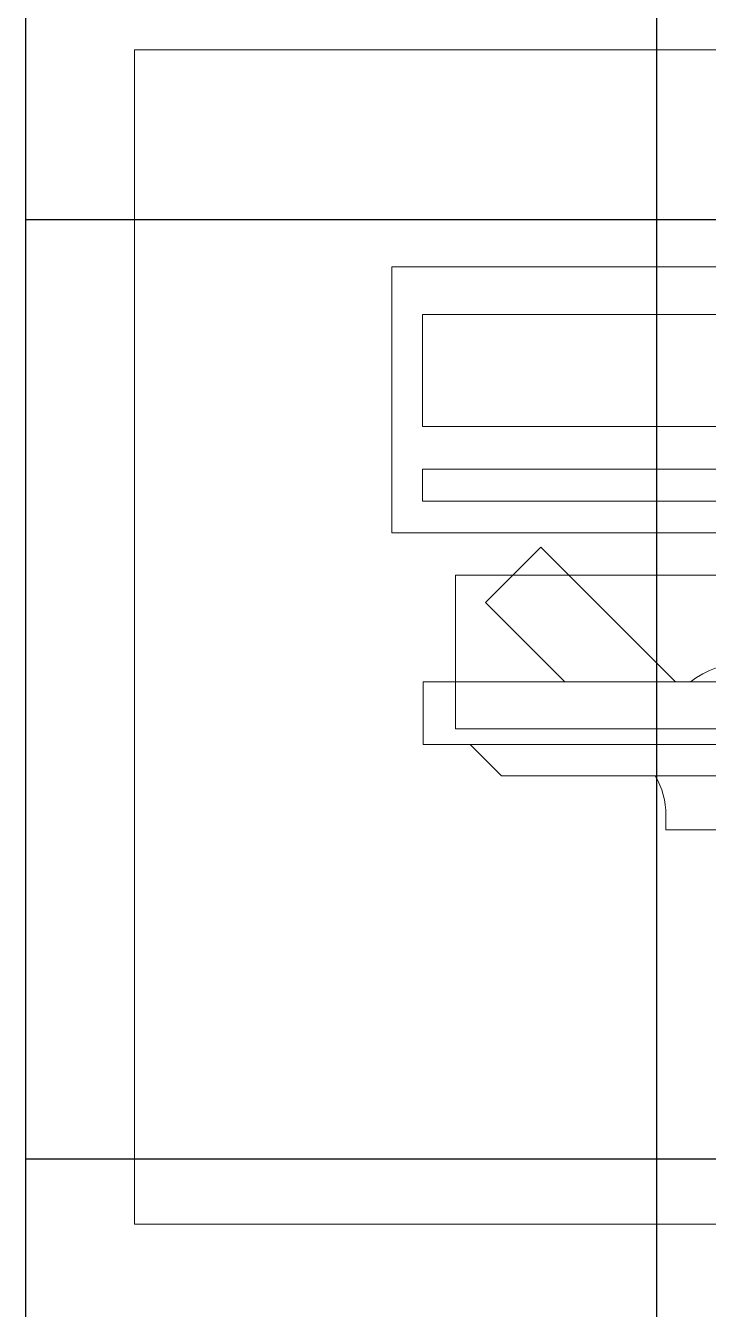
# Model space of a CAD drawing. Header units: inches. Extents: x -12418 to 472786, y -29325 to 19878.
# Drawn here: x 40997 to 41433, y -10296 to -9476 of the extents above; entities that cross this region are included whole.
import ezdxf

# ---------------------------------------------------------------- set-up
doc = ezdxf.new("R2010")
doc.units = ezdxf.units.IN
doc.header["$LTSCALE"] = 25
doc.header["$MEASUREMENT"] = 0
doc.linetypes.add('DASHDOT', pattern=[25.4, 12.7, -6.35, 0, -6.35])
doc.layers.get('0').update_dxf_attribs({"color": 8})
doc.layers.add('00-Ground Floor$0$False Ceiling', color=251, linetype='Continuous')
for name, color, linetype, lineweight in [('00-Ground Floor$0$LOADING', 253, 'Continuous', 5), ('00-Ground Floor$0$NEW Wall', 166, 'Continuous', 5), ('00-Ground Floor$0$Walls', 251, 'Continuous', 5), ('E-LITE-CLNG-CNDT', 6, 'DASHDOT', 35)]:
    doc.layers.add(name, color=color, linetype=linetype, lineweight=lineweight)

# ---------------------------------------------------------------- blocks, each defined once
blk = doc.blocks.new('*X75')
at = {"color": 0}
for p, q in [((13, 1), (13, 1)), ((13, 1), (13, 1)), ((13, 1), (13, 1)), ((13, 1), (13, 1)), ((13, 1), (13, 1)), ((13, 1), (13, 1)), ((13, 1), (13, 1)), ((13, 1), (13, 1)), ((13, 1), (13, 1)), ((13, 1), (13, 1)), ((13, 1), (13, 1)), ((13, 1), (13, 1)), ((13, 1), (13, 1)), ((13, 1), (13, 1)), ((13, 1), (13, 1)), ((13, 1), (14, 1)), ((13, 1), (14, 1)), ((13, 1), (14, 1)), ((13, 1), (13, 1)), ((13, 1), (13, 1)), ((13, 1), (13, 1)), ((13, 1), (13, 1)), ((13, 1), (13, 1)), ((13, 1), (13, 1)), ((13, 1), (13, 1)), ((13, 1), (13, 1)), ((13, 1), (13, 1)), ((13, 1), (13, 1)), ((13, 1), (13, 1)), ((13, 1), (13, 1)), ((13, 1), (13, 1)), ((13, 1), (13, 1)), ((13, 1), (13, 1)), ((13, 1), (13, 1)), ((13, 1), (13, 1)), ((13, 1), (13, 1)), ((13, 1), (13, 1)), ((13, 1), (13, 1)), ((13, 1), (13, 1)), ((13, 1), (13, 1)), ((13, 1), (13, 1)), ((13, 1), (13, 1)), ((13, 1), (13, 1)), ((13, 1), (13, 1)), ((13, 1), (13, 1)), ((13, 1), (13, 1)), ((13, 1), (13, 1)), ((13, 1), (13, 1)), ((13, 1), (13, 1)), ((13, 1), (13, 1)), ((13, 1), (13, 1)), ((13, 1), (13, 1)), ((13, 1), (13, 1)), ((13, 1), (13, 1)), ((13, 1), (13, 1)), ((13, 1), (13, 1)), ((13, 1), (13, 1)), ((13, 1), (13, 1)), ((13, 1), (13, 1)), ((13, 1), (13, 1)), ((13, 1), (13, 1)), ((13, 1), (13, 1)), ((13, 1), (13, 1)), ((13, 1), (13, 1)), ((13, 1), (13, 1)), ((13, 1), (13, 1)), ((13, 1), (13, 1)), ((13, 1), (13, 1)), ((13, 1), (13, 1)), ((13, 1), (13, 1)), ((13, 1), (13, 1)), ((13, 1), (13, 1)), ((13, 1), (13, 1)), ((13, 1), (13, 1)), ((13, 1), (13, 1)), ((13, 1), (13, 1)), ((13, 1), (13, 1)), ((13, 1), (13, 1)), ((13, 1), (13, 1)), ((13, 1), (13, 1)), ((13, 1), (13, 1)), ((13, 1), (13, 1)), ((13, 1), (13, 1)), ((13, 1), (13, 1)), ((13, 1), (13, 1)), ((13, 1), (13, 1)), ((13, 1), (13, 1)), ((13, 1), (13, 1)), ((13, 1), (13, 1)), ((13, 1), (13, 1)), ((13, 1), (13, 1)), ((13, 1), (13, 1)), ((13, 1), (13, 1)), ((13, 1), (13, 1)), ((13, 1), (13, 1)), ((13, 1), (13, 1)), ((13, 1), (13, 1)), ((13, 1), (13, 1)), ((13, 1), (13, 1)), ((13, 1), (13, 1)), ((13, 1), (13, 1)), ((13, 1), (13, 1)), ((13, 1), (13, 1)), ((13, 1), (13, 1)), ((13, 1), (13, 1)), ((13, 1), (13, 1)), ((13, 1), (13, 1)), ((13, 1), (13, 1)), ((13, 1), (13, 1)), ((13, 1), (13, 1)), ((13, 1), (13, 1)), ((13, 1), (13, 1)), ((13, 1), (13, 1)), ((13, 1), (13, 1)), ((13, 1), (13, 1)), ((13, 1), (13, 1)), ((13, 1), (13, 1)), ((13, 1), (13, 1)), ((13, 1), (13, 1)), ((13, 1), (13, 1)), ((13, 1), (13, 1)), ((13, 1), (13, 1)), ((13, 1), (13, 1)), ((13, 1), (14, 1)), ((13, 0), (13, 0)), ((13, 0), (13, 0)), ((13, 0), (13, 0)), ((13, 0), (13, 0)), ((13, 0), (13, 0)), ((13, 0), (13, 0)), ((13, 0), (13, 0)), ((13, 0), (13, 0)), ((13, 0), (13, 0)), ((13, 0), (13, 0)), ((13, 0), (13, 0)), ((13, 0), (13, 0)), ((13, 0), (13, 0)), ((13, 0), (13, 0)), ((13, 0), (13, 0)), ((13, 0), (13, 0)), ((13, 0), (13, 0)), ((13, 0), (13, 0)), ((13, 0), (13, 0)), ((13, 0), (13, 0)), ((13, 0), (13, 0)), ((13, 0), (13, 0)), ((13, 0), (13, 0)), ((13, 0), (13, 0)), ((13, 0), (13, 0)), ((13, 0), (13, 0)), ((13, 0), (13, 0)), ((13, 0), (13, 0)), ((13, 0), (13, 0)), ((13, 0), (13, 0)), ((13, 0), (13, 0)), ((13, 0), (13, 0)), ((13, 0), (13, 0)), ((13, 0), (13, 0)), ((13, 0), (13, 0)), ((13, 0), (13, 0)), ((13, 0), (13, 0)), ((13, 0), (13, 0)), ((13, 0), (13, 0)), ((13, 0), (13, 0)), ((13, 0), (13, 0)), ((13, 0), (13, 0)), ((13, 0), (13, 0)), ((13, 0), (13, 0)), ((13, 0), (13, 0)), ((13, 0), (13, 0)), ((13, 0), (13, 0)), ((13, 0), (13, 0)), ((13, 0), (14, 0)), ((13, 0), (14, 0)), ((13, 0), (13, 0)), ((13, 0), (14, 0)), ((14, 1), (14, 1)), ((14, 1), (14, 1)), ((14, 1), (14, 1)), ((14, 1), (14, 1)), ((14, 1), (14, 1)), ((14, 1), (14, 1)), ((14, 1), (14, 1)), ((14, 1), (14, 1)), ((14, 1), (14, 1)), ((14, 1), (14, 1)), ((14, 1), (14, 1)), ((14, 1), (14, 1)), ((14, 1), (14, 1)), ((14, 1), (14, 1)), ((14, 1), (14, 1)), ((14, 1), (14, 1)), ((14, 1), (14, 1)), ((14, 1), (14, 1)), ((14, 1), (14, 1)), ((14, 1), (14, 1)), ((14, 1), (14, 1)), ((14, 1), (14, 1)), ((14, 1), (14, 1)), ((14, 1), (14, 1)), ((14, 1), (14, 1)), ((14, 1), (14, 1)), ((14, 1), (14, 1)), ((14, 1), (14, 1)), ((14, 1), (14, 1)), ((14, 1), (14, 1)), ((14, 1), (14, 1)), ((14, 1), (14, 1)), ((14, 1), (14, 1)), ((14, 1), (14, 1)), ((14, 1), (14, 1)), ((14, 1), (14, 1)), ((14, 1), (14, 1)), ((14, 1), (14, 1)), ((14, 1), (14, 1)), ((14, 1), (14, 1)), ((14, 1), (14, 1)), ((14, 1), (14, 1)), ((14, 1), (14, 1)), ((14, 1), (14, 1)), ((14, 1), (14, 1)), ((14, 1), (14, 1)), ((14, 1), (14, 1)), ((14, 1), (14, 1)), ((14, 1), (14, 1)), ((14, 1), (14, 1)), ((14, 1), (14, 1)), ((14, 1), (14, 1)), ((14, 1), (14, 1)), ((14, 1), (14, 1)), ((14, 1), (14, 1)), ((14, 1), (14, 1)), ((14, 1), (14, 1)), ((14, 1), (14, 1)), ((14, 1), (14, 1)), ((14, 1), (14, 1)), ((14, 1), (14, 1)), ((14, 1), (14, 1)), ((14, 1), (14, 1)), ((14, 1), (14, 1)), ((14, 1), (14, 1)), ((14, 1), (14, 1)), ((14, 1), (14, 1)), ((14, 1), (14, 1)), ((14, 1), (14, 1)), ((14, 1), (14, 1)), ((14, 1), (14, 1)), ((14, 1), (14, 1)), ((14, 1), (14, 1)), ((14, 1), (14, 1)), ((14, 1), (14, 1)), ((14, 1), (14, 1)), ((14, 1), (14, 1)), ((14, 1), (14, 1)), ((14, 1), (14, 1)), ((14, 1), (14, 1)), ((14, 1), (14, 1)), ((14, 1), (14, 1)), ((14, 1), (14, 1)), ((14, 1), (14, 1)), ((14, 1), (14, 1)), ((14, 1), (14, 1)), ((14, 1), (14, 1)), ((14, 1), (14, 1)), ((14, 1), (14, 1)), ((14, 1), (14, 1)), ((14, 1), (14, 1)), ((14, 1), (14, 1)), ((14, 1), (14, 1)), ((14, 1), (14, 1)), ((14, 0), (14, 0)), ((14, 0), (14, 0)), ((14, 0), (14, 0)), ((14, 0), (14, 0)), ((14, 0), (14, 0)), ((14, 0), (14, 0)), ((14, 0), (14, 0)), ((14, 0), (14, 0)), ((14, 0), (14, 0)), ((14, 0), (14, 0)), ((14, 0), (14, 0)), ((14, 0), (14, 0)), ((14, 0), (14, 0)), ((14, 0), (14, 0)), ((14, 0), (14, 0)), ((14, 0), (14, 0)), ((14, 0), (14, 0)), ((14, 0), (14, 0)), ((14, 0), (14, 0)), ((14, 0), (14, 0)), ((14, 0), (14, 0)), ((14, 0), (14, 0)), ((14, 0), (14, 0)), ((14, 0), (14, 0)), ((14, 0), (14, 0)), ((14, 0), (14, 0)), ((14, 0), (14, 0)), ((14, 0), (14, 0)), ((14, 0), (14, 0)), ((14, 0), (14, 0)), ((14, 0), (14, 0)), ((14, 0), (14, 0)), ((14, 0), (14, 0)), ((14, 0), (14, 0)), ((14, 0), (14, 0)), ((14, 0), (14, 0)), ((14, 0), (14, 0)), ((14, 0), (14, 0)), ((14, 0), (14, 0)), ((14, 0), (14, 0)), ((14, 0), (14, 0)), ((14, 0), (14, 0)), ((14, 0), (14, 0)), ((14, 0), (14, 0)), ((14, 0), (14, 0)), ((14, 0), (14, 0)), ((14, 0), (14, 0)), ((14, 0), (14, 0)), ((13, 0), (13, 0)), ((13, 0), (14, 0)), ((13, 0), (13, 0)), ((13, 0), (14, 0)), ((13, 0), (13, 0)), ((13, 0), (14, 0)), ((13, 0), (13, 0)), ((13, 0), (13, 0)), ((13, 0), (13, 0)), ((13, 0), (13, 0)), ((13, 0), (14, 0)), ((13, 0), (13, 0)), ((13, 0), (14, 0)), ((13, 0), (13, 0)), ((13, 0), (14, 0)), ((13, 0), (13, 0)), ((13, 0), (14, 0)), ((13, 0), (13, 0)), ((13, 0), (14, 0)), ((13, 0), (13, 0)), ((13, 0), (14, 0)), ((13, 0), (13, 0)), ((13, 0), (14, 0)), ((13, 0), (13, 0)), ((13, 0), (13, 0)), ((13, 0), (13, 0)), ((13, 0), (14, 0)), ((13, 0), (13, 0)), ((13, 0), (14, 0)), ((13, 0), (13, 0)), ((13, 0), (14, 0)), ((13, 0), (13, 0)), ((13, 0), (14, 0)), ((13, 0), (13, 0)), ((13, 0), (13, 0)), ((13, 0), (13, 0)), ((13, 0), (13, 0)), ((13, 0), (13, 0)), ((13, 0), (13, 0)), ((13, 0), (13, 0)), ((13, 0), (13, 0)), ((13, 0), (13, 0)), ((13, 0), (13, 0)), ((13, 0), (13, 0)), ((13, 0), (13, 0)), ((13, 0), (13, 0)), ((13, 0), (13, 0)), ((13, 0), (13, 0)), ((13, 0), (13, 0)), ((13, 0), (13, 0)), ((13, 0), (13, 0)), ((13, 0), (13, 0)), ((13, 0), (13, 0)), ((13, 0), (13, 0)), ((13, 0), (13, 0)), ((13, 0), (13, 0)), ((13, 0), (13, 0)), ((13, 0), (13, 0)), ((13, 0), (13, 0)), ((13, 0), (13, 0)), ((13, 0), (13, 0)), ((13, 0), (13, 0)), ((13, 0), (13, 0)), ((13, 0), (13, 0)), ((13, -1), (13, -1)), ((13, -1), (13, -1)), ((13, -1), (13, -1)), ((13, -1), (13, -1)), ((13, -1), (13, -1)), ((13, -1), (14, -1)), ((13, -1), (13, -1)), ((14, 0), (14, 0)), ((14, 0), (14, 0)), ((14, 0), (14, 0)), ((14, 0), (14, 0)), ((14, 0), (14, 0)), ((14, 0), (14, 0)), ((14, 0), (14, 0)), ((14, 0), (14, 0)), ((14, 0), (14, 0)), ((14, 0), (14, 0)), ((14, 0), (14, 0)), ((14, 0), (14, 0)), ((14, 0), (14, 0)), ((14, 0), (14, 0)), ((14, 0), (14, 0)), ((13, 0), (14, 0)), ((14, 0), (14, 0)), ((14, 0), (14, 0)), ((14, 0), (14, 0)), ((14, 0), (14, 0)), ((14, 0), (14, 0)), ((14, 0), (14, 0)), ((14, 0), (14, 0)), ((14, 0), (14, 0)), ((14, 0), (14, 0)), ((14, 0), (14, 0)), ((14, 0), (14, 0)), ((14, 0), (14, 0)), ((14, 0), (14, 0)), ((14, 0), (14, 0)), ((14, 0), (14, 0)), ((14, 0), (14, 0)), ((14, 0), (14, 0)), ((14, 0), (14, 0)), ((14, 0), (14, 0)), ((14, 0), (14, 0)), ((14, 0), (14, 0)), ((14, 0), (14, 0)), ((14, 0), (14, 0)), ((14, 0), (14, 0)), ((14, 0), (14, 0)), ((14, 0), (14, 0)), ((14, 0), (14, 0)), ((14, 0), (14, 0)), ((14, 0), (14, 0)), ((14, 0), (14, 0)), ((14, 0), (14, 0)), ((14, 0), (14, 0)), ((14, 0), (14, 0)), ((14, 0), (14, 0)), ((14, -1), (14, -1)), ((14, -1), (14, -1)), ((14, -1), (14, -1)), ((14, -1), (14, -1)), ((14, -1), (14, -1))]:
    blk.add_line(p, q, dxfattribs=at)
blk = doc.blocks.new('*X74')
at = {"color": 0}
for p, q in [((5, 3), (5, 3)), ((5, 3), (5, 3)), ((5, 3), (5, 3)), ((5, 3), (5, 3)), ((5, 3), (5, 3)), ((5, 3), (5, 3)), ((5, 3), (5, 3)), ((5, 3), (5, 3)), ((5, 3), (5, 3)), ((5, 3), (5, 3)), ((5, 3), (5, 3)), ((5, 3), (5, 3)), ((5, 3), (5, 3)), ((5, 3), (5, 3)), ((5, 3), (5, 3)), ((5, 3), (5, 3)), ((5, 3), (5, 3)), ((5, 3), (5, 3)), ((5, 3), (5, 3)), ((5, 3), (5, 3)), ((5, 3), (5, 3)), ((5, 3), (5, 3)), ((5, 3), (5, 3)), ((5, 3), (5, 3)), ((5, 3), (5, 3)), ((5, 3), (5, 3)), ((5, 3), (5, 3)), ((5, 3), (5, 3)), ((5, 3), (5, 3)), ((5, 3), (5, 3)), ((5, 3), (5, 3)), ((5, 3), (5, 3)), ((5, 3), (5, 3)), ((5, 3), (5, 3)), ((5, 3), (5, 3)), ((5, 3), (5, 3)), ((5, 3), (5, 3)), ((5, 3), (5, 3)), ((5, 3), (5, 3)), ((5, 3), (5, 3)), ((5, 3), (5, 3)), ((5, 3), (5, 3)), ((5, 3), (5, 3)), ((5, 3), (5, 3)), ((5, 3), (5, 3)), ((5, 3), (5, 3)), ((5, 3), (5, 3)), ((5, 3), (5, 3)), ((5, 3), (5, 3)), ((5, 3), (5, 3)), ((5, 3), (5, 3)), ((5, 3), (5, 3)), ((5, 3), (5, 3)), ((5, 3), (5, 3)), ((5, 3), (5, 3)), ((5, 3), (5, 3)), ((5, 3), (5, 3)), ((5, 3), (5, 3)), ((5, 3), (5, 3)), ((5, 3), (5, 3)), ((5, 3), (5, 3)), ((5, 3), (5, 3)), ((5, 3), (5, 3)), ((5, 3), (5, 3)), ((5, 3), (5, 3)), ((5, 3), (5, 3)), ((6, 3), (5, 3)), ((5, 3), (5, 3)), ((6, 3), (5, 3)), ((5, 3), (5, 3)), ((6, 3), (5, 3)), ((5, 3), (5, 3)), ((6, 3), (5, 3)), ((5, 3), (5, 3)), ((5, 3), (5, 3)), ((5, 3), (5, 3)), ((5, 3), (5, 3)), ((5, 3), (5, 3)), ((5, 3), (5, 3)), ((5, 3), (5, 3)), ((5, 3), (5, 3)), ((5, 3), (5, 3)), ((5, 3), (5, 3)), ((5, 3), (5, 3)), ((5, 3), (5, 3)), ((5, 3), (5, 3)), ((5, 3), (5, 3)), ((5, 3), (5, 3)), ((5, 3), (5, 3)), ((5, 3), (5, 3)), ((5, 3), (5, 3)), ((5, 3), (5, 3)), ((5, 3), (5, 3)), ((5, 3), (5, 3)), ((5, 3), (5, 3)), ((5, 3), (5, 3)), ((6, 3), (6, 3)), ((6, 3), (6, 3)), ((6, 3), (6, 3)), ((6, 3), (6, 3)), ((6, 3), (6, 3)), ((6, 3), (6, 3)), ((6, 3), (6, 3)), ((6, 3), (6, 3)), ((6, 3), (6, 3)), ((6, 3), (6, 3)), ((6, 3), (6, 3)), ((6, 3), (6, 3)), ((6, 3), (6, 3)), ((6, 3), (6, 3)), ((6, 3), (6, 3)), ((6, 3), (6, 3)), ((6, 3), (6, 3)), ((6, 3), (6, 3)), ((6, 3), (6, 3)), ((6, 3), (6, 3)), ((6, 3), (6, 3)), ((6, 3), (6, 3)), ((6, 3), (6, 3)), ((6, 3), (6, 3)), ((6, 3), (6, 3)), ((6, 3), (6, 3)), ((6, 3), (6, 3)), ((6, 3), (6, 3)), ((6, 3), (6, 3)), ((6, 3), (6, 3)), ((6, 3), (6, 3)), ((6, 3), (6, 3)), ((6, 3), (6, 3)), ((6, 3), (6, 3)), ((6, 3), (6, 3)), ((6, 3), (6, 3)), ((6, 3), (6, 3)), ((6, 3), (6, 3)), ((6, 3), (6, 3)), ((6, 3), (6, 3)), ((6, 3), (6, 3)), ((6, 3), (6, 3)), ((6, 3), (6, 3)), ((6, 3), (6, 3)), ((6, 3), (6, 3)), ((6, 3), (6, 3)), ((6, 3), (6, 3)), ((6, 3), (6, 3)), ((6, 3), (6, 3)), ((6, 3), (6, 3)), ((6, 3), (6, 3)), ((6, 3), (6, 3)), ((6, 3), (6, 3)), ((6, 3), (6, 3)), ((6, 3), (6, 3)), ((6, 3), (6, 3)), ((6, 3), (6, 3)), ((6, 3), (6, 3)), ((6, 3), (6, 3)), ((6, 3), (6, 3)), ((6, 3), (6, 3)), ((6, 3), (6, 3)), ((6, 3), (6, 3)), ((6, 3), (6, 3)), ((6, 3), (6, 3)), ((6, 3), (6, 3)), ((6, 3), (6, 3)), ((6, 3), (6, 3)), ((6, 3), (6, 3)), ((6, 3), (6, 3)), ((6, 3), (6, 3)), ((6, 3), (6, 3)), ((6, 3), (6, 3)), ((6, 3), (6, 3)), ((6, 3), (6, 3)), ((6, 3), (6, 3)), ((6, 3), (6, 3)), ((6, 3), (6, 3)), ((6, 3), (6, 3)), ((6, 3), (6, 3)), ((6, 3), (6, 3)), ((6, 3), (6, 3)), ((6, 3), (6, 3)), ((6, 3), (6, 3)), ((6, 3), (6, 3)), ((6, 3), (6, 3)), ((6, 3), (6, 3)), ((6, 3), (6, 3)), ((6, 3), (6, 3)), ((6, 3), (6, 3)), ((6, 3), (6, 3)), ((6, 3), (6, 3)), ((6, 3), (6, 3)), ((6, 3), (6, 3)), ((6, 3), (6, 3)), ((6, 3), (6, 3)), ((6, 3), (6, 3)), ((6, 3), (6, 3)), ((6, 3), (6, 3)), ((6, 3), (6, 3)), ((6, 3), (6, 3)), ((6, 3), (6, 3)), ((6, 3), (6, 3)), ((6, 3), (6, 3)), ((6, 3), (6, 3)), ((6, 3), (6, 3)), ((6, 3), (6, 3)), ((6, 3), (6, 3)), ((6, 3), (6, 3)), ((6, 3), (6, 3)), ((6, 3), (6, 3)), ((6, 3), (6, 3)), ((6, 3), (6, 3)), ((6, 3), (6, 3)), ((6, 3), (6, 3)), ((6, 3), (6, 3)), ((6, 3), (6, 3)), ((6, 3), (6, 3)), ((6, 3), (6, 3)), ((6, 3), (6, 3)), ((6, 3), (6, 3)), ((6, 3), (6, 3)), ((6, 3), (6, 3)), ((6, 3), (6, 3)), ((6, 3), (6, 3)), ((6, 3), (6, 3)), ((6, 3), (6, 3)), ((6, 3), (6, 3)), ((6, 3), (6, 3)), ((6, 3), (6, 3)), ((6, 3), (6, 3)), ((6, 3), (6, 3)), ((6, 3), (6, 3)), ((6, 3), (6, 3)), ((6, 3), (6, 3)), ((6, 3), (6, 3)), ((6, 3), (6, 3)), ((6, 3), (6, 3)), ((6, 3), (6, 3)), ((6, 3), (6, 3)), ((6, 3), (6, 3)), ((6, 3), (6, 3)), ((6, 3), (6, 3)), ((6, 3), (6, 3)), ((6, 3), (6, 3)), ((6, 3), (6, 3)), ((6, 3), (6, 3)), ((6, 3), (6, 3)), ((6, 3), (6, 3)), ((6, 3), (6, 3)), ((6, 3), (6, 3)), ((6, 3), (6, 3)), ((6, 3), (6, 3)), ((6, 3), (6, 3)), ((6, 3), (6, 3)), ((6, 3), (6, 3)), ((6, 3), (6, 3)), ((6, 3), (6, 3)), ((6, 3), (6, 3)), ((6, 3), (6, 3)), ((6, 3), (6, 3)), ((6, 3), (6, 3)), ((6, 3), (6, 3)), ((6, 3), (6, 3)), ((6, 3), (6, 3)), ((6, 3), (6, 3)), ((6, 3), (6, 3)), ((6, 3), (6, 3)), ((6, 3), (6, 3)), ((6, 3), (6, 3)), ((6, 3), (6, 3)), ((6, 3), (6, 3)), ((6, 3), (6, 3)), ((6, 3), (6, 3)), ((6, 3), (6, 3)), ((6, 3), (6, 3)), ((6, 3), (6, 3)), ((6, 3), (6, 3)), ((6, 3), (6, 3)), ((6, 3), (6, 3)), ((6, 3), (6, 3)), ((6, 3), (6, 3)), ((6, 3), (6, 3)), ((6, 3), (6, 3)), ((6, 3), (6, 3)), ((6, 3), (6, 3)), ((6, 3), (6, 3)), ((6, 3), (6, 3)), ((6, 3), (6, 3)), ((6, 3), (6, 3)), ((6, 3), (6, 3)), ((6, 3), (6, 3)), ((6, 3), (6, 3)), ((6, 3), (6, 3)), ((6, 3), (6, 3)), ((6, 3), (6, 3)), ((6, 3), (6, 3)), ((6, 3), (6, 3)), ((6, 3), (6, 3)), ((6, 3), (6, 3)), ((6, 3), (6, 3)), ((6, 3), (6, 3)), ((6, 3), (6, 3)), ((6, 3), (6, 3)), ((6, 3), (5, 3)), ((6, 3), (5, 3)), ((6, 3), (5, 3)), ((6, 3), (5, 3)), ((6, 3), (5, 3)), ((6, 3), (6, 3)), ((6, 3), (6, 3)), ((6, 3), (6, 3)), ((6, 3), (6, 3)), ((6, 3), (6, 3)), ((6, 3), (6, 3)), ((6, 3), (6, 3)), ((6, 3), (6, 3)), ((6, 3), (6, 3)), ((6, 3), (6, 3)), ((6, 3), (6, 3)), ((6, 3), (6, 3)), ((6, 3), (6, 3)), ((6, 3), (6, 3)), ((6, 3), (6, 3)), ((6, 3), (6, 3)), ((6, 3), (6, 3)), ((6, 3), (6, 3)), ((6, 3), (6, 3)), ((6, 3), (6, 3)), ((6, 3), (6, 3)), ((6, 3), (6, 3)), ((6, 3), (6, 3)), ((6, 3), (6, 3)), ((6, 3), (6, 3)), ((6, 3), (6, 3)), ((6, 3), (6, 3)), ((6, 3), (6, 3)), ((6, 3), (6, 3)), ((6, 3), (6, 3)), ((6, 3), (6, 3)), ((6, 3), (6, 3)), ((6, 3), (6, 3)), ((6, 3), (6, 3)), ((6, 3), (6, 3)), ((6, 3), (6, 3)), ((6, 3), (6, 3)), ((6, 3), (6, 3)), ((6, 3), (6, 3)), ((6, 3), (6, 3)), ((6, 3), (6, 3)), ((6, 3), (6, 3)), ((6, 3), (6, 3)), ((6, 3), (6, 3)), ((6, 3), (6, 3)), ((6, 3), (6, 3)), ((6, 3), (6, 3)), ((6, 3), (6, 3)), ((6, 3), (6, 3)), ((6, 3), (6, 3)), ((6, 3), (6, 3)), ((6, 3), (6, 3)), ((6, 3), (6, 3)), ((6, 3), (6, 3)), ((6, 3), (6, 3)), ((6, 3), (6, 3)), ((6, 3), (6, 3)), ((6, 3), (6, 3)), ((6, 3), (6, 3)), ((6, 3), (6, 3)), ((6, 3), (6, 3)), ((6, 3), (6, 3)), ((6, 3), (6, 3)), ((6, 3), (6, 3)), ((6, 3), (6, 3)), ((6, 3), (6, 3)), ((6, 3), (6, 3)), ((6, 3), (6, 3)), ((6, 3), (6, 3)), ((6, 3), (6, 3)), ((6, 3), (6, 3)), ((6, 3), (6, 3)), ((6, 3), (6, 3)), ((6, 3), (6, 3)), ((6, 3), (6, 3)), ((6, 3), (6, 3)), ((6, 3), (6, 3)), ((6, 3), (6, 3)), ((6, 3), (6, 3)), ((6, 3), (6, 3)), ((6, 3), (6, 3)), ((6, 3), (6, 3)), ((6, 3), (6, 3)), ((6, 3), (6, 3)), ((6, 3), (6, 3)), ((6, 3), (6, 3)), ((6, 3), (6, 3)), ((6, 3), (6, 3)), ((6, 3), (6, 3)), ((6, 3), (6, 3)), ((6, 3), (6, 3)), ((6, 3), (6, 3)), ((6, 3), (6, 3)), ((6, 3), (6, 3)), ((6, 3), (6, 3)), ((6, 3), (6, 3)), ((6, 3), (6, 3)), ((6, 3), (6, 3)), ((6, 3), (6, 3)), ((6, 3), (6, 3)), ((6, 3), (6, 3)), ((6, 3), (6, 3)), ((6, 3), (6, 3)), ((6, 3), (6, 3)), ((6, 3), (6, 3)), ((6, 3), (6, 3)), ((6, 3), (6, 3)), ((6, 3), (6, 3)), ((6, 3), (6, 3)), ((6, 3), (6, 3)), ((6, 3), (6, 3)), ((6, 3), (6, 3)), ((6, 3), (6, 3)), ((6, 3), (6, 3)), ((6, 3), (6, 3)), ((6, 3), (6, 3)), ((6, 3), (6, 3)), ((6, 3), (6, 3)), ((6, 3), (6, 3)), ((6, 3), (6, 3)), ((6, 3), (6, 3)), ((6, 3), (6, 3)), ((6, 3), (6, 3)), ((6, 3), (6, 3)), ((6, 3), (6, 3)), ((6, 3), (6, 3)), ((6, 3), (6, 3)), ((6, 3), (6, 3)), ((6, 3), (6, 3)), ((6, 3), (6, 3)), ((6, 3), (6, 3)), ((6, 3), (6, 3)), ((6, 3), (6, 3)), ((6, 3), (6, 3)), ((6, 3), (6, 3)), ((6, 3), (6, 3)), ((6, 3), (6, 3)), ((6, 3), (6, 3)), ((6, 3), (6, 3)), ((6, 3), (6, 3)), ((6, 3), (6, 3)), ((6, 3), (6, 3)), ((6, 3), (6, 3)), ((6, 3), (6, 3)), ((6, 3), (6, 3)), ((6, 3), (6, 3)), ((6, 3), (6, 3)), ((6, 3), (6, 3)), ((6, 3), (6, 3)), ((6, 3), (6, 3)), ((6, 3), (6, 3)), ((6, 3), (6, 3)), ((6, 3), (6, 3)), ((6, 3), (6, 3)), ((6, 3), (6, 3)), ((6, 3), (6, 3)), ((6, 3), (6, 3)), ((6, 3), (6, 3)), ((6, 3), (6, 3)), ((6, 3), (6, 3)), ((6, 3), (6, 3)), ((6, 3), (6, 3)), ((6, 3), (6, 3)), ((6, 3), (6, 3)), ((6, 3), (6, 3)), ((6, 3), (6, 3)), ((6, 3), (6, 3)), ((6, 3), (6, 3)), ((6, 3), (6, 3)), ((6, 3), (6, 3)), ((6, 3), (6, 3)), ((6, 3), (6, 3)), ((6, 3), (6, 3)), ((6, 3), (6, 3)), ((6, 3), (6, 3)), ((6, 3), (6, 3)), ((6, 3), (6, 3)), ((6, 3), (6, 3)), ((6, 3), (6, 3)), ((6, 3), (6, 3)), ((6, 3), (6, 3)), ((6, 3), (6, 3)), ((6, 3), (6, 3)), ((6, 3), (6, 3)), ((6, 3), (6, 3)), ((6, 3), (6, 3)), ((6, 3), (6, 3)), ((6, 3), (6, 3)), ((6, 3), (6, 3)), ((6, 3), (6, 3)), ((6, 3), (6, 3)), ((6, 3), (6, 3)), ((6, 3), (6, 3)), ((6, 3), (6, 3)), ((6, 3), (6, 3)), ((6, 3), (6, 3)), ((6, 3), (6, 3)), ((6, 3), (6, 3)), ((6, 3), (6, 3)), ((6, 3), (6, 3)), ((6, 3), (6, 3)), ((6, 3), (6, 3)), ((6, 3), (6, 3)), ((6, 3), (6, 3)), ((6, 3), (6, 3)), ((6, 3), (6, 3)), ((6, 3), (6, 3)), ((6, 3), (6, 3)), ((6, 3), (6, 3)), ((6, 3), (6, 3)), ((6, 3), (6, 3)), ((6, 3), (6, 3)), ((6, 3), (6, 3)), ((6, 3), (6, 3)), ((6, 3), (6, 3)), ((6, 3), (6, 3)), ((6, 3), (6, 3)), ((6, 3), (6, 3)), ((6, 3), (6, 3)), ((6, 3), (6, 3)), ((6, 3), (6, 3)), ((6, 3), (6, 3)), ((6, 3), (6, 3)), ((6, 3), (6, 3)), ((6, 3), (6, 3)), ((6, 3), (6, 3)), ((6, 3), (6, 3)), ((6, 3), (6, 3)), ((6, 3), (6, 3)), ((6, 3), (6, 3)), ((6, 3), (6, 3)), ((6, 3), (6, 3)), ((6, 3), (6, 3)), ((6, 3), (6, 3)), ((6, 3), (6, 3)), ((6, 3), (6, 3)), ((6, 3), (6, 3)), ((6, 3), (6, 3)), ((6, 3), (6, 3)), ((6, 3), (6, 3)), ((6, 3), (6, 3)), ((6, 3), (6, 3)), ((6, 3), (6, 3)), ((6, 3), (6, 3)), ((6, 3), (6, 3)), ((6, 3), (6, 3)), ((6, 3), (6, 3)), ((6, 3), (6, 3)), ((6, 3), (6, 3)), ((6, 3), (6, 3)), ((6, 3), (6, 3)), ((6, 3), (6, 3)), ((6, 3), (6, 3)), ((6, 3), (6, 3)), ((6, 3), (6, 3)), ((6, 3), (6, 3)), ((6, 3), (6, 3)), ((6, 3), (6, 3)), ((6, 3), (6, 3)), ((6, 3), (6, 3)), ((6, 3), (6, 3)), ((6, 3), (6, 3)), ((6, 3), (6, 3)), ((6, 3), (6, 3)), ((6, 3), (6, 3)), ((6, 3), (6, 3)), ((6, 3), (6, 3)), ((6, 3), (6, 3)), ((6, 3), (6, 3)), ((6, 3), (6, 3)), ((6, 3), (6, 3)), ((6, 3), (6, 3)), ((6, 3), (6, 3)), ((6, 3), (6, 3)), ((6, 3), (6, 3)), ((6, 3), (6, 3)), ((6, 3), (6, 3)), ((6, 3), (6, 3)), ((6, 3), (6, 3)), ((6, 3), (6, 3)), ((6, 3), (6, 3)), ((6, 3), (6, 3)), ((6, 3), (6, 3)), ((6, 3), (6, 3)), ((6, 3), (6, 3)), ((6, 3), (6, 3)), ((6, 3), (6, 3)), ((6, 3), (6, 3)), ((6, 3), (6, 3)), ((6, 3), (6, 3)), ((6, 3), (6, 3)), ((6, 3), (6, 3)), ((6, 3), (6, 3)), ((6, 3), (6, 3)), ((6, 3), (6, 3)), ((6, 3), (6, 3)), ((6, 3), (6, 3)), ((6, 3), (6, 3)), ((6, 3), (6, 3)), ((6, 3), (6, 3)), ((6, 3), (6, 3)), ((6, 3), (6, 3)), ((6, 3), (6, 3)), ((6, 3), (6, 3)), ((6, 3), (6, 3)), ((6, 3), (6, 3)), ((6, 3), (6, 3)), ((6, 3), (6, 3)), ((6, 3), (6, 3)), ((6, 3), (6, 3)), ((6, 3), (6, 3)), ((6, 3), (6, 3)), ((6, 3), (6, 3)), ((6, 3), (6, 3)), ((6, 3), (6, 3)), ((6, 3), (6, 3)), ((6, 3), (6, 3))]:
    blk.add_line(p, q, dxfattribs=at)
blk = doc.blocks.new('00-Ground Floor$0$GF21043-P')
at = {"color": 0}
for p, q in [((0.8, 0.75), (-0.8, 0.75)), ((0.8, 0), (0.8, 0.75)), ((-0.8, 0), (0.8, 0))]:
    blk.add_line(p, q, dxfattribs=at)
for points in [[(0.8, 0.75), (0.8, 0.75), (0.8, 0.75), (0.8, 0.75), (0.8, 0.75), (0.8, 0.75), (0.8, 0.75), (0.8, 0.75), (0.8, 0.75), (0.8, 0.75), (0.8, 0.75), (0.8, 0.75), (0.8, 0.75), (0.8, 0.75), (0.8, 0.75), (0.8, 0.75), (0.8, 0.75), (0.8, 0.75), (0.8, 0.75), (0.8, 0.75), (0.8, 0.75), (0.8, 0.75), (0.8, 0.75), (0.8, 0.75), (0.8, 0.75), (0.8, 0.75), (0.8, 0.75), (0.8, 0.75), (0.8, 0.75), (0.8, 0.75), (0.8, 0.75), (0.8, 0.75), (0.8, 0.75), (0.8, 0.75), (0.8, 0.75), (0.8, 0.75), (0.8, 0.75), (0.8, 0.75), (0.8, 0.75), (0.8, 0.75), (0.8, 0.75), (0.8, 0.75), (0.8, 0.75), (0.8, 0.75), (0.8, 0.75), (0.8, 0.75), (0.8, 0.75), (0.8, 0.75), (0.8, 0.75), (0.8, 0.75), (0.8, 0.75), (0.8, 0.75), (0.8, 0.75), (0.8, 0.75), (0.8, 0.75), (0.8, 0.75), (0.8, 0.75), (0.8, 0.75), (0.8, 0.75), (0.8, 0.75), (0.8, 0.75), (0.8, 0.75), (0.8, 0.75), (0.8, 0.75), (0.8, 0.75), (0.8, 0.75), (0.8, 0.75), (0.8, 0.75), (0.8, 0.75), (0.8, 0.75), (0.8, 0.75), (0.8, 0.75), (0.8, 0.75), (0.8, 0.75), (0.8, 0.75), (0.8, 0.75), (0.8, 0.75), (0.8, 0.75), (0.8, 0.75), (0.8, 0.75), (0.8, 0.75), (0.8, 0.75), (0.8, 0.75), (0.8, 0.75), (0.8, 0.75), (0.8, 0.75), (0.8, 0.75), (0.8, 0.75), (0.8, 0.75), (0.8, 0.75), (0.8, 0.75), (0.8, 0.75), (0.8, 0.75), (0.8, 0.75), (0.8, 0.75), (0.8, 0.75), (0.8, 0.75), (0.8, 0.75), (0.8, 0.75), (0.8, 0.75), (0.8, 0.75), (0.8, 0.75), (0.8, 0.75), (0.8, 0.75), (0.8, 0.75), (0.8, 0.75), (0.8, 0.75), (0.8, 0.75), (0.8, 0.75), (0.8, 0.75), (0.8, 0.75), (0.8, 0.75), (0.8, 0.75), (0.8, 0.75), (0.8, 0.75), (0.8, 0.75), (0.8, 0.75), (0.8, 0.75), (0.8, 0.75), (0.8, 0.75), (0.8, 0.75), (0.8, 0.75), (0.8, 0.75), (0.8, 0.75), (0.8, 0.75), (0.8, 0.75), (0.8, 0.75), (0.8, 0.75), (0.8, 0.75), (0.8, 0.75), (0.8, 0.75), (0.8, 0.75), (0.8, 0.75), (0.8, 0.75), (0.8, 0.75), (0.8, 0.75), (0.8, 0.75), (0.8, 0.75), (0.8, 0.75), (0.8, 0.75), (0.8, 0.75), (0.8, 0.75), (0.8, 0.75), (0.8, 0.75), (0.8, 0.75), (0.8, 0.75), (0.8, 0.75), (0.8, 0.75), (0.8, 0.75), (0.8, 0.75), (0.8, 0.75), (0.8, 0.75), (0.8, 0.75), (0.8, 0.75), (0.8, 0.75), (0.8, 0.75), (0.8, 0.75), (0.8, 0.75), (0.8, 0.75), (0.8, 0.75), (0.8, 0.75), (0.8, 0.75), (0.8, 0.75), (0.8, 0.75), (0.8, 0.75), (0.8, 0.75), (0.8, 0.75), (0.8, 0.75), (0.8, 0.75), (0.8, 0.75), (0.8, 0.75), (0.8, 0.75), (0.8, 0.75), (0.8, 0.75), (0.8, 0.75), (0.8, 0.75), (0.8, 0.75), (0.8, 0.75), (0.8, 0.75), (0.8, 0.75), (0.8, 0.75), (0.8, 0.75), (0.8, 0.75), (0.8, 0.75), (0.8, 0.75), (0.8, 0.75), (0.8, 0.75), (0.8, 0.75), (0.8, 0.75), (0.8, 0.75), (0.8, 0.75), (0.8, 0.75), (0.8, 0.75), (0.8, 0.75), (0.8, 0.75), (0.8, 0.75), (0.8, 0.75), (0.8, 0.75), (0.8, 0.75), (0.8, 0.75), (0.8, 0.75), (0.8, 0.75), (0.8, 0.75), (0.8, 0.75), (0.8, 0.75), (0.8, 0.75), (0.8, 0.75), (0.8, 0.75), (0.8, 0.75), (0.8, 0.75), (0.8, 0.75), (0.8, 0.75), (0.8, 0.75), (0.8, 0.75), (0.8, 0.75), (0.8, 0.75), (0.8, 0.75), (0.8, 0.75), (0.8, 0.75), (0.8, 0.75), (0.8, 0.75), (0.8, 0.75), (0.8, 0.75), (0.8, 0.75), (0.8, 0.75), (0.8, 0.75), (0.8, 0.75), (0.8, 0.75), (0.8, 0.75), (0.8, 0.75), (0.8, 0.75), (0.8, 0.75), (0.8, 0.75), (0.8, 0.75), (0.8, 0.75), (0.8, 0.75), (0.8, 0.75), (0.8, 0.75), (0.8, 0.75), (0.8, 0.75), (0.8, 0.75), (0.8, 0.75), (0.8, 0.75), (0.8, 0.75), (0.8, 0.75), (0.8, 0.75), (0.8, 0.75), (0.8, 0.75), (0.8, 0.75), (0.8, 0.75), (0.8, 0.75), (0.8, 0.75), (0.8, 0.75), (0.8, 0.75), (0.8, 0.75), (0.8, 0.75), (0.8, 0.75), (0.8, 0.75), (0.8, 0.75), (0.8, 0.75), (0.8, 0.75), (0.8, 0.75), (0.8, 0.75), (0.8, 0.75), (0.8, 0.75), (0.8, 0.75), (0.8, 0.75), (0.8, 0.75), (0.8, 0.75), (0.8, 0.75), (0.8, 0.75), (0.8, 0.75), (0.8, 0.75), (0.8, 0.75), (0.8, 0.75), (0.8, 0.75), (0.8, 0.75)], [(0.8, 0.75), (0.8, 0.75), (0.8, 0.75), (0.8, 0.75), (0.8, 0.75), (0.8, 0.75), (0.8, 0.75), (0.8, 0.75), (0.8, 0.75), (0.8, 0.75), (0.8, 0.75), (0.8, 0.75), (0.8, 0.75), (0.8, 0.75), (0.8, 0.75), (0.8, 0.75), (0.8, 0.75), (0.8, 0.75), (0.8, 0.75), (0.8, 0.75), (0.8, 0.75), (0.8, 0.75), (0.8, 0.75), (0.8, 0.75), (0.8, 0.75), (0.8, 0.75), (0.8, 0.75), (0.8, 0.75), (0.8, 0.75), (0.8, 0.75), (0.8, 0.75), (0.8, 0.75), (0.8, 0.75), (0.8, 0.75), (0.8, 0.75), (0.8, 0.75), (0.8, 0.75), (0.8, 0.75), (0.8, 0.75), (0.8, 0.75), (0.8, 0.75), (0.8, 0.75), (0.8, 0.75), (0.8, 0.75), (0.8, 0.75), (0.8, 0.75), (0.8, 0.75), (0.8, 0.75), (0.8, 0.75), (0.8, 0.75), (0.8, 0.75), (0.8, 0.75), (0.8, 0.75), (0.8, 0.75), (0.8, 0.75), (0.8, 0.75), (0.8, 0.75), (0.8, 0.75), (0.8, 0.75), (0.8, 0.75), (0.8, 0.75), (0.8, 0.75), (0.8, 0.75), (0.8, 0.75), (0.8, 0.75), (0.8, 0.75), (0.8, 0.75), (0.8, 0.75), (0.8, 0.75), (0.8, 0.75), (0.8, 0.75), (0.8, 0.75), (0.8, 0.75), (0.8, 0.75), (0.8, 0.75), (0.8, 0.75), (0.8, 0.75), (0.8, 0.75), (0.8, 0.75), (0.8, 0.75), (0.8, 0.75), (0.8, 0.75), (0.8, 0.75), (0.8, 0.75), (0.8, 0.75), (0.8, 0.75), (0.8, 0.75), (0.8, 0.75), (0.8, 0.75), (0.8, 0.75), (0.8, 0.75), (0.8, 0.75), (0.8, 0.75), (0.8, 0.75), (0.8, 0.75), (0.8, 0.75), (0.8, 0.75), (0.8, 0.75), (0.8, 0.75), (0.8, 0.75), (0.8, 0.75), (0.8, 0.75), (0.8, 0.75), (0.8, 0.75), (0.8, 0.75), (0.8, 0.75), (0.8, 0.75), (0.8, 0.75), (0.8, 0.75), (0.8, 0.75), (0.8, 0.75), (0.8, 0.75), (0.8, 0.75), (0.8, 0.75), (0.8, 0.75), (0.8, 0.75), (0.8, 0.75), (0.8, 0.75), (0.8, 0.75), (0.8, 0.75), (0.8, 0.75), (0.8, 0.75), (0.8, 0.75), (0.8, 0.75), (0.8, 0.75), (0.8, 0.75), (0.8, 0.75), (0.8, 0.75), (0.8, 0.75), (0.8, 0.75), (0.8, 0.75), (0.8, 0.75), (0.8, 0.75), (0.8, 0.75), (0.8, 0.75), (0.8, 0.75), (0.8, 0.75), (0.8, 0.75), (0.8, 0.75), (0.8, 0.75), (0.8, 0.75), (0.8, 0.75), (0.8, 0.75), (0.8, 0.75), (0.8, 0.75), (0.8, 0.75), (0.8, 0.75), (0.8, 0.75), (0.8, 0.75), (0.8, 0.75), (0.8, 0.75), (0.8, 0.75), (0.8, 0.75), (0.8, 0.75), (0.8, 0.75), (0.8, 0.75), (0.8, 0.75), (0.8, 0.75), (0.8, 0.75), (0.8, 0.75), (0.8, 0.75), (0.8, 0.75), (0.8, 0.75), (0.8, 0.75), (0.8, 0.75), (0.8, 0.75), (0.8, 0.75), (0.8, 0.75), (0.8, 0.75), (0.8, 0.75), (0.8, 0.75), (0.8, 0.75), (0.8, 0.75), (0.8, 0.75), (0.8, 0.75), (0.8, 0.75), (0.8, 0.75), (0.8, 0.75), (0.8, 0.75), (0.8, 0.75), (0.8, 0.75), (0.8, 0.75), (0.8, 0.75), (0.8, 0.75), (0.8, 0.75), (0.8, 0.75), (0.8, 0.75), (0.8, 0.75), (0.8, 0.75), (0.8, 0.75), (0.8, 0.75), (0.8, 0.75), (0.8, 0.75), (0.8, 0.75), (0.8, 0.75), (0.8, 0.75), (0.8, 0.75), (0.8, 0.75), (0.8, 0.75), (0.8, 0.75), (0.8, 0.75), (0.8, 0.75), (0.8, 0.75), (0.8, 0.75), (0.8, 0.75), (0.8, 0.75), (0.8, 0.75), (0.8, 0.75), (0.8, 0.75), (0.8, 0.75), (0.8, 0.75), (0.8, 0.75), (0.8, 0.75), (0.8, 0.75), (0.8, 0.75), (0.8, 0.75), (0.8, 0.75), (0.8, 0.75), (0.8, 0.75)], [(0.8, 0.75), (0.8, 0.75), (0.8, 0.75), (0.8, 0.75), (0.8, 0.75), (0.8, 0.75), (0.8, 0.75), (0.8, 0.75), (0.8, 0.75), (0.8, 0.75), (0.8, 0.75), (0.8, 0.75), (0.8, 0.75), (0.8, 0.75), (0.8, 0.75), (0.8, 0.75), (0.8, 0.75), (0.8, 0.75), (0.8, 0.75), (0.8, 0.75), (0.8, 0.75), (0.8, 0.75), (0.8, 0.75), (0.8, 0.75), (0.8, 0.75), (0.8, 0.75), (0.8, 0.75), (0.8, 0.75), (0.8, 0.75), (0.8, 0.75), (0.8, 0.75), (0.8, 0.75), (0.8, 0.75), (0.8, 0.75), (0.8, 0.75), (0.8, 0.75), (0.8, 0.75), (0.8, 0.75), (0.8, 0.75), (0.8, 0.75), (0.8, 0.75), (0.8, 0.75), (0.8, 0.75), (0.8, 0.75), (0.8, 0.75), (0.8, 0.75), (0.8, 0.75), (0.8, 0.75), (0.8, 0.75), (0.8, 0.75), (0.8, 0.75), (0.8, 0.75), (0.8, 0.75), (0.8, 0.75), (0.8, 0.75), (0.8, 0.75), (0.8, 0.75), (0.8, 0.75), (0.8, 0.75), (0.8, 0.75), (0.8, 0.75), (0.8, 0.75), (0.8, 0.75), (0.8, 0.75), (0.8, 0.75), (0.8, 0.75), (0.8, 0.75), (0.8, 0.75), (0.8, 0.75), (0.8, 0.75), (0.8, 0.75), (0.8, 0.75), (0.8, 0.75), (0.8, 0.75), (0.8, 0.75), (0.8, 0.75), (0.8, 0.75), (0.8, 0.75), (0.8, 0.75), (0.8, 0.75), (0.8, 0.75), (0.8, 0.75), (0.8, 0.75), (0.8, 0.75), (0.8, 0.75), (0.8, 0.75), (0.8, 0.75), (0.8, 0.75), (0.8, 0.75), (0.8, 0.75), (0.8, 0.75), (0.8, 0.75), (0.8, 0.75), (0.8, 0.75), (0.8, 0.75), (0.8, 0.75), (0.8, 0.75), (0.8, 0.75), (0.8, 0.75), (0.8, 0.75), (0.8, 0.75), (0.8, 0.75), (0.8, 0.75), (0.8, 0.75), (0.8, 0.75), (0.8, 0.75), (0.8, 0.75), (0.8, 0.75), (0.8, 0.75), (0.8, 0.75), (0.8, 0.75), (0.8, 0.75), (0.8, 0.75), (0.8, 0.75), (0.8, 0.75), (0.8, 0.75), (0.8, 0.75), (0.8, 0.75), (0.8, 0.75), (0.8, 0.75), (0.8, 0.75), (0.8, 0.75), (0.8, 0.75), (0.8, 0.75), (0.8, 0.75), (0.8, 0.75), (0.8, 0.75), (0.8, 0.75), (0.8, 0.75), (0.8, 0.75), (0.8, 0.75), (0.8, 0.75), (0.8, 0.75), (0.8, 0.75), (0.8, 0.75), (0.8, 0.75), (0.8, 0.75), (0.8, 0.75), (0.8, 0.75), (0.8, 0.75), (0.8, 0.75), (0.8, 0.75), (0.8, 0.75), (0.8, 0.75), (0.8, 0.75), (0.8, 0.75), (0.8, 0.75), (0.8, 0.75), (0.8, 0.75), (0.8, 0.75), (0.8, 0.75), (0.8, 0.75), (0.8, 0.75), (0.8, 0.75), (0.8, 0.75), (0.8, 0.75), (0.8, 0.75), (0.8, 0.75), (0.8, 0.75), (0.8, 0.75), (0.8, 0.75), (0.8, 0.75), (0.8, 0.75), (0.8, 0.75), (0.8, 0.75), (0.8, 0.75), (0.8, 0.75), (0.8, 0.75), (0.8, 0.75), (0.8, 0.75), (0.8, 0.75), (0.8, 0.75), (0.8, 0.75), (0.8, 0.75), (0.8, 0.75), (0.8, 0.75), (0.8, 0.75), (0.8, 0.75), (0.8, 0.75), (0.8, 0.75), (0.8, 0.75), (0.8, 0.75), (0.8, 0.75), (0.8, 0.75), (0.8, 0.75), (0.8, 0.75), (0.8, 0.75), (0.8, 0.75), (0.8, 0.75), (0.8, 0.75), (0.8, 0.75), (0.8, 0.75), (0.8, 0.75), (0.8, 0.75), (0.8, 0.75), (0.8, 0.75), (0.8, 0.75), (0.8, 0.75), (0.8, 0.75), (0.8, 0.75), (0.8, 0.75), (0.8, 0.75), (0.8, 0.75), (0.8, 0.75), (0.8, 0.75), (0.8, 0.75), (0.8, 0.75), (0.8, 0.75), (0.8, 0.75), (0.8, 0.75), (0.8, 0.75), (0.8, 0.75), (0.8, 0.75), (0.8, 0.75)]]:
    blk.add_lwpolyline(points, close=True, dxfattribs=at)
at = {"layer": '00-Ground Floor$0$NEW Wall', "color": 0, "linetype": 'Continuous'}
for points in [[(0.8, 0.75), (0.8, 0.75), (0.8, 0.75), (0.8, 0.75), (0.8, 0.75), (0.8, 0.75), (0.8, 0.75), (0.8, 0.75), (0.8, 0.75), (0.8, 0.75)], [(0.8, 0.75), (0.8, 0.75), (0.8, 0.75), (0.8, 0.75), (0.8, 0.75), (0.8, 0.75), (0.8, 0.75), (0.8, 0.75), (0.8, 0.75)], [(0.8, 0.75), (0.8, 0.75), (0.8, 0.75), (0.8, 0.75), (0.8, 0.75), (0.8, 0.75), (0.8, 0.75), (0.8, 0.75), (0.8, 0.75), (0.8, 0.75), (0.8, 0.75), (0.8, 0.75), (0.8, 0.75), (0.8, 0.75), (0.8, 0.75), (0.8, 0.75), (0.8, 0.75), (0.8, 0.75)], [(0.8, 0.75), (0.8, 0.75), (0.8, 0.75), (0.8, 0.75), (0.8, 0.75), (0.8, 0.75), (0.8, 0.75)], [(0.8, 0.75), (0.8, 0.75), (0.8, 0.75), (0.8, 0.75), (0.8, 0.75), (0.8, 0.75), (0.8, 0.75), (0.8, 0.75), (0.8, 0.75), (0.8, 0.75), (0.8, 0.75), (0.8, 0.75), (0.8, 0.75), (0.8, 0.75), (0.8, 0.75)], [(0.8, 0.75), (0.8, 0.75), (0.8, 0.75), (0.8, 0.75), (0.8, 0.75), (0.8, 0.75), (0.8, 0.75), (0.8, 0.75), (0.8, 0.75), (0.8, 0.75)], [(0.8, 0.75), (0.8, 0.75), (0.8, 0.75), (0.8, 0.75), (0.8, 0.75), (0.8, 0.75), (0.8, 0.75), (0.8, 0.75), (0.8, 0.75), (0.8, 0.75), (0.8, 0.75), (0.8, 0.75)], [(0.8, 0.75), (0.8, 0.75), (0.8, 0.75), (0.8, 0.75), (0.8, 0.75), (0.8, 0.75), (0.8, 0.75), (0.8, 0.75), (0.8, 0.75), (0.8, 0.75)], [(0.8, 0.75), (0.8, 0.75), (0.8, 0.75), (0.8, 0.75), (0.8, 0.75), (0.8, 0.75), (0.8, 0.75), (0.8, 0.75), (0.8, 0.75), (0.8, 0.75)], [(0.8, 0.75), (0.8, 0.75), (0.8, 0.75), (0.8, 0.75), (0.8, 0.75), (0.8, 0.75), (0.8, 0.75), (0.8, 0.75)], [(0.8, 0.75), (0.8, 0.75), (0.8, 0.75), (0.8, 0.75), (0.8, 0.75), (0.8, 0.75), (0.8, 0.75), (0.8, 0.75), (0.8, 0.75), (0.8, 0.75), (0.8, 0.75), (0.8, 0.75), (0.8, 0.75), (0.8, 0.75), (0.8, 0.75), (0.8, 0.75), (0.8, 0.75), (0.8, 0.75), (0.8, 0.75), (0.8, 0.75), (0.8, 0.75), (0.8, 0.75), (0.8, 0.75), (0.8, 0.75), (0.8, 0.75), (0.8, 0.75), (0.8, 0.75), (0.8, 0.75), (0.8, 0.75), (0.8, 0.75), (0.8, 0.75), (0.8, 0.75), (0.8, 0.75), (0.8, 0.75), (0.8, 0.75), (0.8, 0.75), (0.8, 0.75), (0.8, 0.75), (0.8, 0.75), (0.8, 0.75), (0.8, 0.75), (0.8, 0.75), (0.8, 0.75), (0.8, 0.75), (0.8, 0.75), (0.8, 0.75), (0.8, 0.75), (0.8, 0.75), (0.8, 0.75), (0.8, 0.75), (0.8, 0.75), (0.8, 0.75), (0.8, 0.75), (0.8, 0.75), (0.8, 0.75), (0.8, 0.75), (0.8, 0.75), (0.8, 0.75), (0.8, 0.75), (0.8, 0.75), (0.8, 0.75), (0.8, 0.75), (0.8, 0.75), (0.8, 0.75), (0.8, 0.75), (0.8, 0.75), (0.8, 0.75), (0.8, 0.75), (0.8, 0.75), (0.8, 0.75), (0.8, 0.75), (0.8, 0.75), (0.8, 0.75), (0.8, 0.75), (0.8, 0.75), (0.8, 0.75), (0.8, 0.75), (0.8, 0.75), (0.8, 0.75), (0.8, 0.75), (0.8, 0.75), (0.8, 0.75), (0.8, 0.75), (0.8, 0.75), (0.8, 0.75), (0.8, 0.75), (0.8, 0.75), (0.8, 0.75), (0.8, 0.75), (0.8, 0.75), (0.8, 0.75), (0.8, 0.75), (0.8, 0.75), (0.8, 0.75), (0.8, 0.75), (0.8, 0.75), (0.8, 0.75), (0.8, 0.75), (0.8, 0.75), (0.8, 0.75), (0.8, 0.75), (0.8, 0.75), (0.8, 0.75), (0.8, 0.75), (0.8, 0.75), (0.8, 0.75), (0.8, 0.75), (0.8, 0.75), (0.8, 0.75), (0.8, 0.75), (0.8, 0.75)], [(0.8, 0.75), (0.8, 0.75), (0.8, 0.75), (0.8, 0.75), (0.8, 0.75), (0.8, 0.75), (0.8, 0.75), (0.8, 0.75), (0.8, 0.75), (0.8, 0.75), (0.8, 0.75), (0.8, 0.75), (0.8, 0.75), (0.8, 0.75), (0.8, 0.75), (0.8, 0.75), (0.8, 0.75)], [(0.8, 0.75), (0.8, 0.75), (0.8, 0.75), (0.8, 0.75), (0.8, 0.75), (0.8, 0.75), (0.8, 0.75)], [(0.8, 0.75), (0.8, 0.75), (0.8, 0.75), (0.8, 0.75), (0.8, 0.75), (0.8, 0.75), (0.8, 0.75), (0.8, 0.75), (0.8, 0.75), (0.8, 0.75), (0.8, 0.75), (0.8, 0.75), (0.8, 0.75), (0.8, 0.75), (0.8, 0.75), (0.8, 0.75), (0.8, 0.75), (0.8, 0.75), (0.8, 0.75), (0.8, 0.75), (0.8, 0.75), (0.8, 0.75), (0.8, 0.75), (0.8, 0.75), (0.8, 0.75), (0.8, 0.75), (0.8, 0.75), (0.8, 0.75), (0.8, 0.75), (0.8, 0.75), (0.8, 0.75), (0.8, 0.75), (0.8, 0.75), (0.8, 0.75), (0.8, 0.75), (0.8, 0.75), (0.8, 0.75), (0.8, 0.75), (0.8, 0.75), (0.8, 0.75), (0.8, 0.75), (0.8, 0.75), (0.8, 0.75), (0.8, 0.75), (0.8, 0.75), (0.8, 0.75), (0.8, 0.75), (0.8, 0.75), (0.8, 0.75), (0.8, 0.75), (0.8, 0.75), (0.8, 0.75), (0.8, 0.75), (0.8, 0.75), (0.8, 0.75), (0.8, 0.75), (0.8, 0.75), (0.8, 0.75), (0.8, 0.75), (0.8, 0.75), (0.8, 0.75), (0.8, 0.75), (0.8, 0.75), (0.8, 0.75), (0.8, 0.75), (0.8, 0.75), (0.8, 0.75), (0.8, 0.75), (0.8, 0.75), (0.8, 0.75), (0.8, 0.75), (0.8, 0.75), (0.8, 0.75), (0.8, 0.75), (0.8, 0.75), (0.8, 0.75), (0.8, 0.75), (0.8, 0.75), (0.8, 0.75), (0.8, 0.75), (0.8, 0.75), (0.8, 0.75), (0.8, 0.75), (0.8, 0.75), (0.8, 0.75), (0.8, 0.75), (0.8, 0.75), (0.8, 0.75), (0.8, 0.75)], [(0.8, 0.75), (0.8, 0.75), (0.8, 0.75), (0.8, 0.75), (0.8, 0.75), (0.8, 0.75), (0.8, 0.75), (0.8, 0.75), (0.8, 0.75), (0.8, 0.75), (0.8, 0.75), (0.8, 0.75), (0.8, 0.75), (0.8, 0.75), (0.8, 0.75), (0.8, 0.75), (0.8, 0.75), (0.8, 0.75), (0.8, 0.75), (0.8, 0.75), (0.8, 0.75), (0.8, 0.75), (0.8, 0.75), (0.8, 0.75), (0.8, 0.75), (0.8, 0.75), (0.8, 0.75), (0.8, 0.75), (0.8, 0.75), (0.8, 0.75), (0.8, 0.75), (0.8, 0.75), (0.8, 0.75), (0.8, 0.75), (0.8, 0.75), (0.8, 0.75), (0.8, 0.75), (0.8, 0.75), (0.8, 0.75), (0.8, 0.75), (0.8, 0.75), (0.8, 0.75), (0.8, 0.75), (0.8, 0.75), (0.8, 0.75), (0.8, 0.75), (0.8, 0.75), (0.8, 0.75), (0.8, 0.75), (0.8, 0.75), (0.8, 0.75), (0.8, 0.75), (0.8, 0.75), (0.8, 0.75)]]:
    blk.add_lwpolyline(points, dxfattribs=at)
at = {"color": 0}
for name, xscale, yscale, zscale in [('*X75', 5.5e-11, 5.5e-11, 5.5e-11), ('*X74', 8.59375e-11, 8.59375e-11, 8.59375e-11)]:
    blk.add_blockref(name, (0.8, 0.75), dxfattribs=dict(at, xscale=xscale, yscale=yscale, zscale=zscale))
blk = doc.blocks.new('00-Ground Floor$0$ITCWLS1-P')
at = {"layer": '00-Ground Floor$0$LOADING'}
for p, q in [((-0.17, 0.45), (-0.17, 0)), ((-0.17, 0.45), (0, 0.45)), ((0, 0.45), (0, 0)), ((-0.26509, 0.43, 0), (-0.30509, 0.43, 0)), ((-0.30509, 0.43, 0), (-0.30509, 0.02, 0)), ((-0.26509, 0.43, 0), (-0.26509, 0.02, 0)), ((-0.14957, 0.43047), (-0.12914, 0.43047)), ((-0.12914, 0.43047), (-0.12914, 0.40893)), ((-0.197, 0.40939), (-0.295, 0.40939)), ((-0.295, 0.02639), (-0.295, 0.40939)), ((-0.197, 0.02639), (-0.197, 0.40939)), ((-0.32509, 0.38, 0), (-0.30509, 0.4, 0)), ((-0.32509, 0.38, 0), (-0.32509, 0.07, 0)), ((-0.35032, 0.275), (-0.35961, 0.275)), ((-0.35961, 0.175), (-0.35961, 0.275))]:
    blk.add_line(p, q, dxfattribs=at)
at = {"layer": '00-Ground Floor$0$LOADING', "extrusion": (2.48281e-10, 3.18408e-10, -1)}
for p, q in [((-0.26509, 0.33952), (-0.21443, 0.39019)), ((-0.17907, 0.35483), (-0.21443, 0.39019)), ((-0.26509, 0.26881), (-0.17907, 0.35483))]:
    blk.add_line(p, q, dxfattribs=at)
at = {"layer": '00-Ground Floor$0$LOADING'}
blk.add_lwpolyline([(-0.12914, 0.40893), (-0.12914, 0.09996), (-0.14957, 0.09996), (-0.14957, 0.43047)], dxfattribs=at)
blk.add_lwpolyline([(-0.1019, 0.43047), (-0.03039, 0.43047), (-0.03039, 0.22944), (-0.1019, 0.22944)], close=True, dxfattribs=at)
for centre, radius, start, end in [((-0.35032, 0.325), 0.05, 270, 300.30934), ((-0.3089, 0.225), 0.05564, 321.94311, 38.05689)]:
    blk.add_arc(centre, radius, start, end, dxfattribs=at)
blk = doc.blocks.new('00-Ground Floor$0$A$Ce9e1c4c3')
at = {"layer": '00-Ground Floor$0$False Ceiling', "color": 254}
blk.add_line((-59002.87, -12867.43, 0), (-59002.87, -8847.43, 0), dxfattribs=at)
at = {"layer": '00-Ground Floor$0$False Ceiling', "color": 254, "linetype": 'Continuous'}
for p, q in [((-58600, -12867.43), (-58600, -8847.43)), ((-59002.87, -9600), (-55142.47, -9600)), ((-59002.87, -10200), (-55142.47, -10200))]:
    blk.add_line(p, q, dxfattribs=at)
blk = doc.blocks.new('00-Ground Floor')
at = {"layer": '00-Ground Floor$0$Walls'}
blk.add_line((40997.13, -8847.43, 0), (40997.13, -12867.43, 0), dxfattribs=at)
at = {"layer": '00-Ground Floor$0$False Ceiling', "color": 254}
blk.add_blockref('00-Ground Floor$0$A$Ce9e1c4c3', (100000, 0), dxfattribs=at)
at = {"layer": '00-Ground Floor$0$LOADING', "extrusion": (2.24019e-05, 2.3432e-18, 1), "xscale": 1000, "yscale": 1000, "zscale": 1000, "rotation": 180}
blk.add_blockref('00-Ground Floor$0$GF21043-P', (41866.6, -9491.72, 0.92), dxfattribs=at)
at = {"layer": '00-Ground Floor$0$LOADING', "extrusion": (-1.94018e-16, 8.01373e-06, 1), "xscale": 1000.000000000009, "yscale": 1000.000000000009, "zscale": 1000.000000000009, "rotation": 90.0000000064647}
blk.add_blockref('00-Ground Floor$0$ITCWLS1-P', (41680.77, -9630.27, -0.09), dxfattribs=at)

msp = doc.modelspace()

# ---------------------------------------------------------------- block references
at = {"layer": 'E-LITE-CLNG-CNDT'}
msp.add_blockref('00-Ground Floor', (0, 0), dxfattribs=at)

doc.saveas('drawing.dxf')
